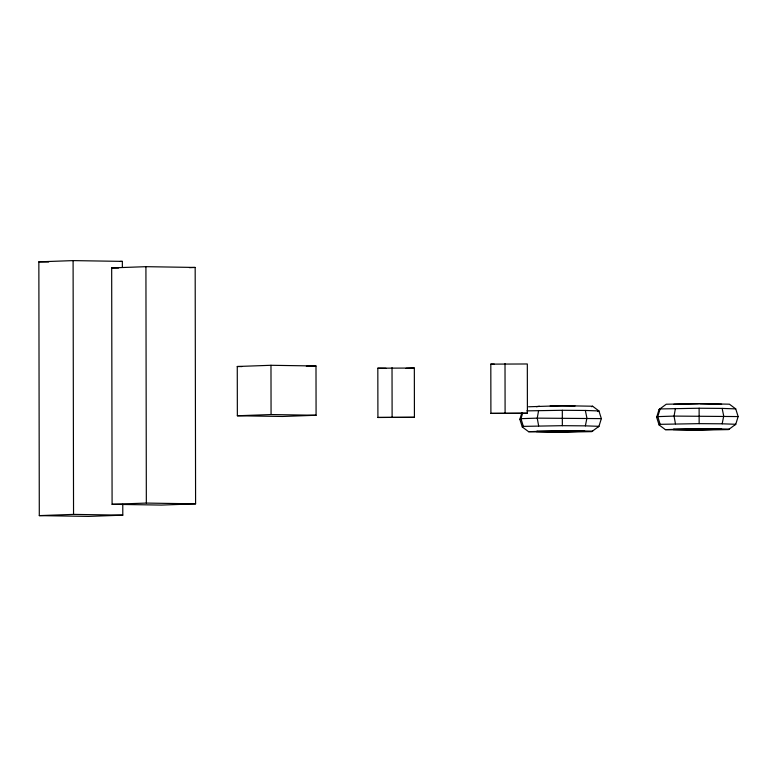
<?xml version="1.0" encoding="UTF-8"?>
<svg xmlns="http://www.w3.org/2000/svg" width="777" height="777" viewBox="0 0 777 777"><rect width="100%" height="100%" fill="white"/><g stroke="black" fill="none" stroke-linecap="round" stroke-linejoin="round"><path stroke-width="1.17" d="M521.911 412.694L519.852 419.308L522.28 426.981L523.339 426.379L562.344 425.679L562.315 410.285L526.845 410.868M659.081 424.932L660.149 424.329L699.145 423.64L699.115 408.236L660.12 408.935L659.051 409.537L656.652 417.259L659.081 424.932L665.394 429.642L695.978 430.176L728.554 429.594L735.751 424.281L738.15 416.559L735.722 408.887L729.409 404.186L698.824 403.642L666.248 404.225L659.051 409.537M538.616 410.489L537.247 418.143L538.646 425.883M675.417 408.44L674.057 416.093L675.446 423.834M562.344 425.679L585.372 425.854L586.917 418.104L585.343 410.46L562.315 410.285M699.145 423.64L722.173 423.805L723.717 416.054L722.154 408.411L699.115 408.236M522.649 413.179L520.988 418.667L523.339 426.379M660.12 408.935L657.789 416.618L660.149 424.329M528.554 406.779L562.024 405.691L592.608 406.225L598.921 410.936L601.349 418.609L598.95 426.33L591.753 431.643L559.178 432.226L528.593 431.691L522.28 426.981M536.353 406.711L539.442 406.254M519.852 419.308L520.988 418.667L537.247 418.143L601.349 418.609M528.593 431.691L562.062 430.604L592.647 431.138M591.715 406.73L592.608 406.225M597.853 411.538L598.921 410.936L585.343 410.46M597.882 426.932L598.95 426.33L585.372 425.854M656.652 417.259L657.789 416.618L674.057 416.093L738.15 416.559M665.394 429.642L698.863 428.554L729.448 429.098M734.683 424.883L735.751 424.281L722.173 423.805M122.776 504.283L122.795 515.161L88.539 516.394L39.297 515.617L38.85 261.839L73.096 260.606L122.348 261.383L122.358 267.424M120.066 261.46L122.348 261.383M111.674 267.91L145.921 266.676L195.173 267.453L195.59 503.846L161.344 505.079L112.092 504.302L111.674 267.91L118.57 268.026M189.471 267.657L195.173 267.453M237.267 366.501L270.979 365.287L315.996 365.996L316.084 415.258L282.362 416.472L237.354 415.763L237.267 366.501L242.006 366.579M306.361 366.336L315.996 365.996M377.826 368.201L414.335 368.036L414.423 417.307L377.913 417.463L377.826 368.201L386.052 368.327M490.811 364.131L527.321 363.976L527.408 413.238L490.899 413.393L490.811 364.131L494.337 364.19M406.06 368.337L414.335 368.036M237.354 415.763L271.066 414.549L316.084 415.258M377.913 417.463L414.423 417.307M490.899 413.393L527.408 413.238M112.092 504.302L146.338 503.069L195.59 503.846M39.297 515.617L73.543 514.384L122.795 515.161M673.834 404.283L698.474 403.836M550.155 405.982L575.009 405.982M699.688 403.846L721.6 404.244M38.85 261.839L48.698 261.995M722.154 408.411L735.722 408.887M505.011 363.626L505.099 412.888M392.026 367.686L392.113 416.958M270.979 365.287L271.066 414.549M145.921 266.676L146.338 503.069M73.096 260.606L73.543 514.384M537.072 431.245L536.402 431.623L559.527 432.031L584.848 431.206L537.072 431.245M673.873 429.195L673.203 429.574L696.328 429.982L721.648 429.157L673.873 429.195"/></g></svg>
